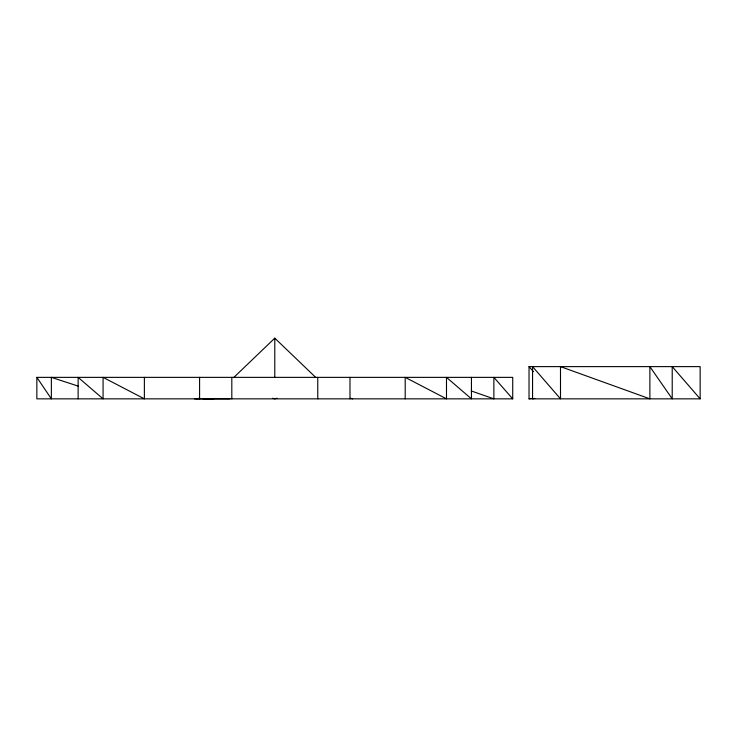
<?xml version="1.0" encoding="UTF-8"?>
<svg xmlns="http://www.w3.org/2000/svg" width="737" height="737" viewBox="0 0 737 737"><rect width="100%" height="100%" fill="white"/><g stroke="black" fill="none" stroke-linecap="round" stroke-linejoin="round"><path stroke-width="1.11" d="M233.896 377.362L274.79 338.154L315.676 377.362M196.917 398.846L199.11 398.238M276.983 398.238L274.79 398.846L272.589 398.238M529.028 398.846L700.15 398.846L700.15 366.621L529.028 366.621L529.028 398.846L531.276 398.413M534.813 398.413L532.565 398.846L532.565 366.621L560.498 398.846L560.498 366.621L649.877 398.846L649.877 366.621L672.218 398.846L672.218 366.621L700.15 398.846M203.301 398.846L229.999 398.846M194.457 398.846L213.85 398.791M36.85 377.362L512.722 377.362L512.722 398.846L36.85 398.846L36.85 377.362L51.369 398.846L51.369 377.362L78.38 386.17M350.462 398.238L352.655 398.846M471.192 390.932L493.873 398.846L493.873 377.362L512.722 398.846M529.028 366.621L533.431 371.706M471.44 377.362L471.44 398.846L446.493 377.362L446.493 398.846L405.203 377.362L405.203 398.846M349.983 377.362L349.983 398.846M317.758 377.362L317.758 398.846M274.79 338.154L274.79 377.362M231.814 377.362L231.814 398.846M199.589 377.362L199.589 398.846M144.378 377.362L144.378 398.846L103.079 377.362L103.079 398.846L78.131 377.362L78.131 398.846"/></g></svg>
